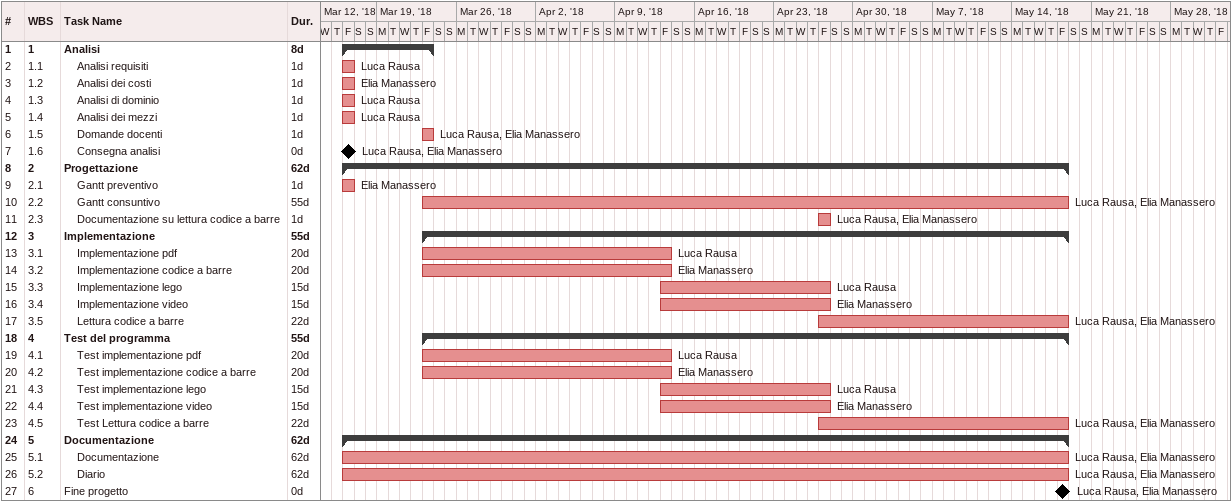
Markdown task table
| ID | WBS | Task | Duration | Start | Finish | Resources |
|---|---|---|---|---|---|---|
| 1 | 1 | **Analisi** | 8d | 2018-03-16 | 2018-03-23 |  |
| 2 | 1.1 | Analisi requisiti | 1d | 2018-03-16 | 2018-03-16 | Luca Rausa |
| 3 | 1.2 | Analisi dei costi | 1d | 2018-03-16 | 2018-03-16 | Elia Manassero |
| 4 | 1.3 | Analisi di dominio | 1d | 2018-03-16 | 2018-03-16 | Luca Rausa |
| 5 | 1.4 | Analisi dei mezzi | 1d | 2018-03-16 | 2018-03-16 | Luca Rausa |
| 6 | 1.5 | Domande docenti | 1d | 2018-03-23 | 2018-03-23 | Luca Rausa, Elia Manassero |
| 7 | 1.6 | Consegna analisi | 0d | 2018-03-16 | 2018-03-16 | Luca Rausa, Elia Manassero |
| 8 | 2 | **Progettazione** | 62d | 2018-03-16 | 2018-05-18 |  |
| 9 | 2.1 | Gantt preventivo | 1d | 2018-03-16 | 2018-03-16 | Elia Manassero |
| 10 | 2.2 | Gantt consuntivo | 55d | 2018-03-23 | 2018-05-18 | Luca Rausa, Elia Manassero |
| 11 | 2.3 | Documentazione su lettura codice a barre | 1d | 2018-04-27 | 2018-04-27 | Luca Rausa, Elia Manassero |
| 12 | 3 | **Implementazione** | 55d | 2018-03-23 | 2018-05-18 |  |
| 13 | 3.1 | Implementazione pdf | 20d | 2018-03-23 | 2018-04-13 | Luca Rausa |
| 14 | 3.2 | Implementazione codice a barre | 20d | 2018-03-23 | 2018-04-13 | Elia Manassero |
| 15 | 3.3 | Implementazione lego | 15d | 2018-04-13 | 2018-04-27 | Luca Rausa |
| 16 | 3.4 | Implementazione video | 15d | 2018-04-13 | 2018-04-27 | Elia Manassero |
| 17 | 3.5 | Lettura codice a barre | 22d | 2018-04-27 | 2018-05-18 | Luca Rausa, Elia Manassero |
| 18 | 4 | **Test del programma** | 55d | 2018-03-23 | 2018-05-18 |  |
| 19 | 4.1 | Test implementazione pdf | 20d | 2018-03-23 | 2018-04-13 | Luca Rausa |
| 20 | 4.2 | Test implementazione codice a barre | 20d | 2018-03-23 | 2018-04-13 | Elia Manassero |
| 21 | 4.3 | Test implementazione lego | 15d | 2018-04-13 | 2018-04-27 | Luca Rausa |
| 22 | 4.4 | Test implementazione video | 15d | 2018-04-13 | 2018-04-27 | Elia Manassero |
| 23 | 4.5 | Test Lettura codice a barre | 22d | 2018-04-27 | 2018-05-18 | Luca Rausa, Elia Manassero |
| 24 | 5 | **Documentazione** | 62d | 2018-03-16 | 2018-05-18 |  |
| 25 | 5.1 | Documentazione | 62d | 2018-03-16 | 2018-05-18 | Luca Rausa, Elia Manassero |
| 26 | 5.2 | Diario | 62d | 2018-03-16 | 2018-05-18 | Luca Rausa, Elia Manassero |
| 27 | 6 | Fine progetto | 0d | 2018-05-18 | 2018-05-18 | Luca Rausa, Elia Manassero |
